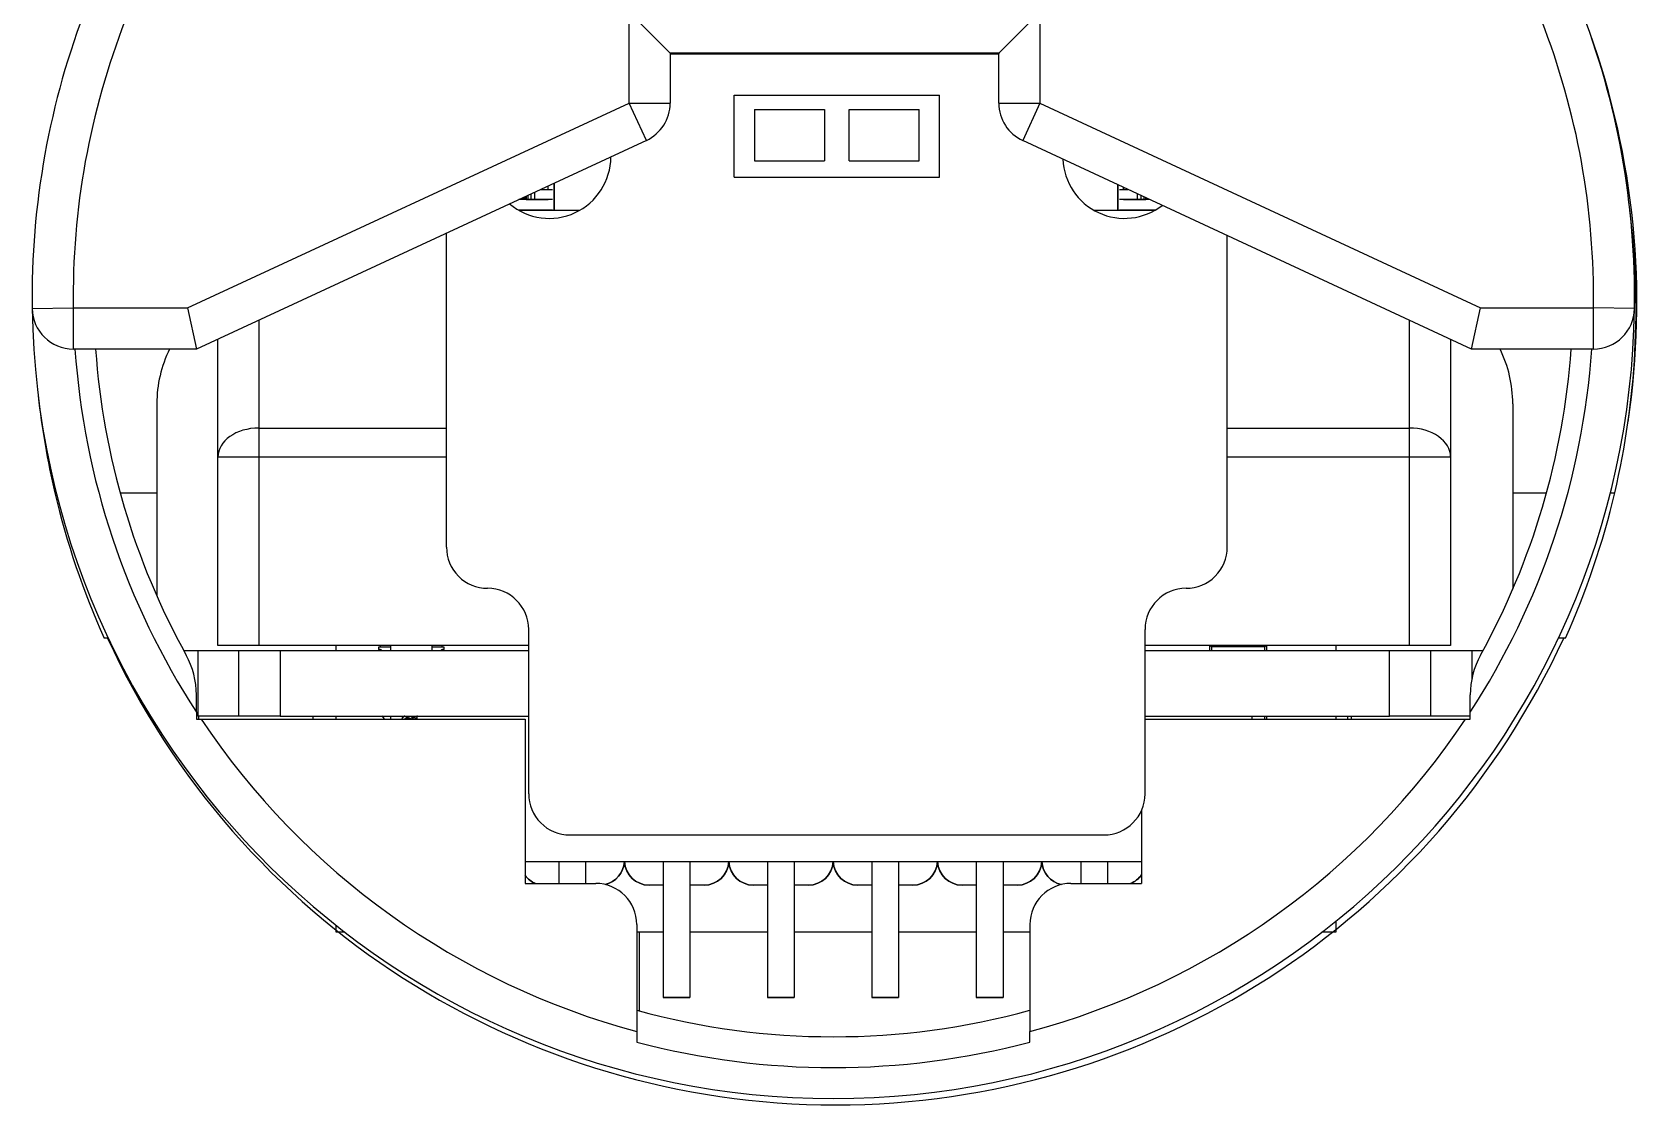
# Model space of a CAD drawing. Extents: x 0 to 11, y 0 to 8.5.
# Drawn here: x 7.573 to 8.085, y 2.932 to 3.275 of the extents above; entities that cross this region are included whole.
import ezdxf

# ---------------------------------------------------------------- set-up
doc = ezdxf.new("R2010")
doc.units = 0
doc.header["$LTSCALE"] = 0.5
doc.header["$MEASUREMENT"] = 0
doc.layers.add('TANGENT_LINES', color=7, linetype='CONTINUOUS')
doc.layers.add('VISIBLE', color=7, linetype='CONTINUOUS')

msp = doc.modelspace()

# ---------------------------------------------------------------- linework, layer by layer
at = {"layer": 'TANGENT_LINES'}
for p, q in [((7.76344225007445, 3.251951907779443), (7.76344225007445, 3.278409199028915)), ((7.894675883739795, 3.278408725708927), (7.894675788152711, 3.251906062350805)), ((7.622377543287059, 3.186546180307164), (7.76344225007445, 3.251951907779443)), ((7.76896249262875, 3.240046048347673), (7.76344225007445, 3.251951907779443)), ((7.76344225007445, 3.251951907779443), (7.776565609654503, 3.251951907779443)), ((7.881552428572745, 3.25190610968279), (7.894675788152711, 3.251906062350805)), ((7.894675788152711, 3.251906062350805), (7.889148068558152, 3.240003672559201)), ((7.894675788152711, 3.251906062350805), (8.035411498337666, 3.186545445158407)), ((7.57280574291647, 3.186354650194374), (7.585927704769915, 3.186546180307164)), ((7.585927704769915, 3.186546180307164), (7.622377543287059, 3.186546180307164)), ((7.585927704769915, 3.186546180307164), (7.585927704769915, 3.173422820727111)), ((8.035411498337666, 3.186545445158407), (8.071440282615903, 3.186545445158407)), ((8.071440282615903, 3.173422085578355), (8.071440282615903, 3.186545445158407)), ((8.08456224388927, 3.186353875307847), (8.071440282615903, 3.186545445158407)), ((7.645228099709639, 3.182675653111871), (7.645228099709639, 3.148216096915498)), ((8.012682167951109, 3.148216096915498), (8.012682167951109, 3.182631844399741)), ((7.645228099709639, 3.148216096915498), (7.705127718766082, 3.148216096915498)), ((7.645228099709639, 3.148216096915498), (7.645228099709639, 3.138936480364494)), ((7.95447155078708, 3.148216096915498), (8.012682167951109, 3.148216096915498)), ((8.012682167951109, 3.138936480364494), (8.012682167951109, 3.148216096915498)), ((7.645228099709639, 3.138936480364494), (7.632104740129587, 3.138936480364494)), ((7.645228099709639, 3.138936480364494), (7.645228099709639, 3.078755555986188)), ((7.705127718766082, 3.138936480364494), (7.645228099709639, 3.138936480364494)), ((8.012682167951109, 3.138936480364494), (7.95447155078708, 3.138936480364494)), ((8.012682167951109, 3.078755555986188), (8.012682167951109, 3.138936480364494)), ((8.025805527531162, 3.138936480364494), (8.012682167951109, 3.138936480364494)), ((7.625731393306766, 3.077228595005327), (7.625731393306766, 3.056231219677243)), ((7.651978112466871, 3.077228595005327), (7.651978112466871, 3.056231219677243)), ((8.006308821128288, 3.056231219677243), (8.006308821128288, 3.077228595005327)), ((8.032555540288394, 3.077228595005327), (8.032555540288394, 3.067912678328188)), ((7.769815989964518, 3.002273561591965), (7.769815989964518, 3.002273555763782)), ((7.787401291801788, 3.002273555763782), (7.787401291801788, 3.002273561591965)), ((7.803149034942786, 3.002273561591965), (7.803149034942786, 3.002273555763782)), ((7.820734336780056, 3.002273555763782), (7.820734336780056, 3.002273561591965)), ((7.836482880907353, 3.002273561591965), (7.836482880907353, 3.002273555763782)), ((7.854068182744623, 3.002273555763782), (7.854068182744623, 3.002273561591965)), ((7.869815925885607, 3.002273561591965), (7.869815925885607, 3.002273555763782)), ((7.887401227722878, 3.002273555763782), (7.887401227722878, 3.002273561591965))]:
    msp.add_line(p, q, dxfattribs=at)
for start, end in [(158.6672461663102, 180.8362383625339), (359.1635881263235, 21.33238132584906), (183.9363737585803, 213.0874999801975), (326.9125000198025, 356.0634523384882), (213.7200230573798, 255.017602600542), (284.9823973994584, 326.2799769426203)]:
    msp.add_arc((7.828683999058637, 3.190089487393778), 0.2427821522309712, start, end, dxfattribs=at)
for centre, major_axis, ratio, start_param, end_param in [((7.645228099709639, 3.138936480364494), (0.01312335958005217, 0), 0.7071067811865778, 1.570796326794897, 3.141592653589793), ((8.012682167951109, 3.138936480364494), (0.01312335958005306, 0), 0.7071067811865299, 0, 1.570796326794897)]:
    msp.add_ellipse(centre, major_axis=major_axis, ratio=ratio, start_param=start_param, end_param=end_param, dxfattribs=at)
at = {"layer": 'VISIBLE'}
for p, q in [((7.764754586032533, 3.279721530253807), (7.776565609654503, 3.267910464032973)), ((7.89336355251492, 3.279721066400199), (7.88155248629424, 3.267910085377093)), ((7.776565609654503, 3.267910464032973), (7.776565609654503, 3.251951907779443)), ((7.88155248629424, 3.267910085377092), (7.776565609654503, 3.267910464032973)), ((7.776565609654503, 3.267648542511889), (7.881552476831176, 3.267648542511889)), ((7.881552428572745, 3.25190610968279), (7.88155248629424, 3.267910085377092)), ((7.881552476831176, 3.267911009703489), (7.881552476831176, 3.267648542511889)), ((7.79699123582645, 3.254525182931836), (7.862608033726713, 3.254525182931836)), ((7.79699123582645, 3.228278463771731), (7.79699123582645, 3.254525182931836)), ((7.803552915616476, 3.249932007078818), (7.803552915616476, 3.233527807603752)), ((7.803552915616476, 3.249932007078818), (7.825862626902565, 3.249932007078818)), ((7.825862626902565, 3.249932007078818), (7.825862626902565, 3.233527807603752)), ((7.833736642650597, 3.249932007078818), (7.856046353936686, 3.249932007078818)), ((7.833736642650597, 3.233527807603752), (7.833736642650597, 3.249932007078818)), ((7.856046353936686, 3.233527807603752), (7.856046353936686, 3.249932007078818)), ((7.862608033726713, 3.228278463771731), (7.862608033726713, 3.254525182931836)), ((7.76896249262875, 3.240046048347673), (7.625271925567823, 3.173422820727112)), ((8.032512793854544, 3.173422085578355), (7.889148068558152, 3.240003672559201)), ((7.803552915616476, 3.233527807603752), (7.825862626902565, 3.233527807603752)), ((7.833736642650597, 3.233527807603752), (7.856046353936686, 3.233527807603752)), ((7.735267425704208, 3.224423073511392), (7.738955058075371, 3.224423073555367)), ((7.737642713086635, 3.224423073539717), (7.737642713073502, 3.225524393621025)), ((7.739465793186294, 3.22636967862344), (7.739465793289958, 3.217676637844809)), ((7.739479991489154, 3.217676637844809), (7.739479991385412, 3.226376261726778)), ((7.79699123582645, 3.228278463771731), (7.862608033726713, 3.228278463771731)), ((7.919532491391181, 3.22589250896901), (7.919532491489155, 3.217676637844809)), ((7.91954668968835, 3.217676637844809), (7.919546689590455, 3.225885915027313)), ((7.92005745807537, 3.224423082276671), (7.922696488513077, 3.224423082308141)), ((7.921369769723425, 3.225039238355661), (7.921369769730773, 3.22442308229232)), ((7.921369803064106, 3.22442308229232), (7.921369803056758, 3.225039222874961)), ((7.729092362884426, 3.221142232749711), (7.728191427015623, 3.221142232737255)), ((7.729092362884426, 3.221142232749711), (7.729092362879444, 3.221559958523676)), ((7.729768691447828, 3.221142232805077), (7.729092362884426, 3.221142232749711)), ((7.729768691447828, 3.221142232805077), (7.729768691439107, 3.221873543420015)), ((7.730022312435482, 3.221142232863532), (7.729768691447828, 3.221142232805077)), ((7.730022312435482, 3.221142232863532), (7.730022312425358, 3.221991136725143)), ((7.730346672015506, 3.221142233321102), (7.730022312435482, 3.221142232863532)), ((7.730346672015506, 3.221142233321102), (7.73034667200359, 3.222141528518101)), ((7.730687358114494, 3.221142233435562), (7.730346672015506, 3.221142233321102)), ((7.73055612478116, 3.221142232596481), (7.731474758114494, 3.2211422326648)), ((7.730687358114494, 3.221142233435562), (7.730687358100695, 3.222299490226088)), ((7.731212291447828, 3.221142233499185), (7.730687358114494, 3.221142233435562)), ((7.731212291447828, 3.221142233499185), (7.731212291431125, 3.222542879569413)), ((7.732130924781161, 3.221142233567504), (7.731212291447828, 3.221142233499185)), ((7.731474758114494, 3.2211422326648), (7.731999691447827, 3.221142232762845)), ((7.731999691447828, 3.221142232762845), (7.732393391447827, 3.221142233318233)), ((7.732130924781161, 3.221142233567504), (7.732130924759379, 3.222968810920231)), ((7.733312024781161, 3.221142233593061), (7.732130924781161, 3.221142233567504)), ((7.732393391447827, 3.221142233318233), (7.732655858114494, 3.221142233367253)), ((7.732655858114494, 3.221142233367253), (7.733312024781161, 3.221142233409497)), ((7.733312024781161, 3.221142233593061), (7.733312024752849, 3.223516436942712)), ((7.738955058114494, 3.221142233660354), (7.733312024781161, 3.221142233593061)), ((7.733312024781161, 3.221142233409497), (7.734755591447827, 3.221142233438184)), ((7.734755591447827, 3.221142233438184), (7.737642713125759, 3.221142233472613)), ((7.925700491447827, 3.22114224244895), (7.920057458114494, 3.221142242381658)), ((7.921369769769896, 3.221142242225215), (7.924256924781161, 3.221142242259645)), ((7.924256924781161, 3.221142242259645), (7.925700491447827, 3.221142242265386)), ((7.92570049142534, 3.223027960315754), (7.925700491447827, 3.22114224244895)), ((7.926881591447827, 3.221142242451562), (7.925700491447827, 3.22114224244895)), ((7.925700491447827, 3.221142242265386), (7.926356658114495, 3.221142242238793)), ((7.926356658114495, 3.221142242238793), (7.926619124781161, 3.221142242196031)), ((7.926619124781161, 3.221142242196031), (7.927012824781161, 3.221142241650033)), ((7.926881591431881, 3.222479432686967), (7.926881591447827, 3.221142242451562)), ((7.927800224781161, 3.221142242405153), (7.926881591447827, 3.221142242451562)), ((7.927012824781161, 3.221142241650033), (7.927537758114494, 3.221142241564507)), ((7.927537758114494, 3.221142241564507), (7.928456391447828, 3.221142241518098)), ((7.927800224770302, 3.222052800086798), (7.927800224781161, 3.221142242405153)), ((7.928325158114494, 3.221142242354049), (7.927800224781161, 3.221142242405153)), ((7.928325158106543, 3.22180901002956), (7.928325158114494, 3.221142242354049)), ((7.928665844213482, 3.221142242247715), (7.928325158114495, 3.221142242354049)), ((7.928665844207417, 3.22165078825491), (7.928665844213482, 3.221142242247715)), ((7.928990203793506, 3.22114224179788), (7.928665844213482, 3.221142242247715)), ((7.928990203789239, 3.221500148858326), (7.928990203793506, 3.22114224179788)), ((7.929243824781161, 3.221142241745474), (7.928990203793506, 3.22114224179788)), ((7.929243824778298, 3.221382361948692), (7.929243824781161, 3.221142241745474)), ((7.929760856180426, 3.221142241715479), (7.92924382478116, 3.221142241745474)), ((7.727975031202141, 3.217861405962609), (7.72909236292355, 3.217861405978057)), ((7.747575352463112, 3.217676637844809), (7.728296882969315, 3.217676637844809)), ((7.72909236292355, 3.217861405978057), (7.729768691486951, 3.217861406033423)), ((7.729092362925752, 3.217676637844809), (7.72909236292355, 3.217861405978057)), ((7.729768691489154, 3.217676637844809), (7.729768691486951, 3.217861406033423)), ((7.729768691486951, 3.217861406033423), (7.730022312474606, 3.217861406091878)), ((7.730022312474606, 3.217861406091878), (7.73034667205463, 3.217861406549449)), ((7.730022312476809, 3.217676637844809), (7.730022312474606, 3.217861406091878)), ((7.730346672056832, 3.217676637844809), (7.73034667205463, 3.217861406549449)), ((7.73034667205463, 3.217861406549449), (7.730687358153618, 3.217861406663908)), ((7.730687358153618, 3.217861406663908), (7.731212291486951, 3.217861406727532)), ((7.730687358155821, 3.217676637844809), (7.730687358153618, 3.217861406663908)), ((7.731212291489154, 3.217676637844809), (7.731212291486951, 3.217861406727532)), ((7.731212291486951, 3.217861406727532), (7.732130924820284, 3.21786140679585)), ((7.732130924822488, 3.217676637844809), (7.732130924820284, 3.21786140679585)), ((7.732130924820284, 3.21786140679585), (7.733312024820284, 3.217861406821408)), ((7.733312024822488, 3.217676637844809), (7.733312024820284, 3.217861406821408)), ((7.733312024820284, 3.217861406821408), (7.738955058153618, 3.2178614068887)), ((7.931302386583847, 3.217676637844809), (7.91202391709005, 3.217676637844809)), ((7.920057458153617, 3.217861415610005), (7.925700491486951, 3.217861415677297)), ((7.925700491486951, 3.217861415677297), (7.926881591486951, 3.217861415679909)), ((7.925700491486951, 3.217861415677297), (7.925700491489154, 3.217676637844809)), ((7.926881591486951, 3.217861415679909), (7.927800224820285, 3.217861415633499)), ((7.926881591486951, 3.217861415679909), (7.926881591489154, 3.217676637844809)), ((7.927800224820285, 3.217861415633499), (7.928325158153617, 3.217861415582395)), ((7.927800224820285, 3.217861415633499), (7.927800224822488, 3.217676637844809)), ((7.928325158153617, 3.217861415582395), (7.928665844252606, 3.217861415476061)), ((7.928325158153617, 3.217861415582395), (7.928325158155821, 3.217676637844809)), ((7.928665844252606, 3.217861415476061), (7.92899020383263, 3.217861415026226)), ((7.928665844252606, 3.217861415476061), (7.928665844254809, 3.217676637844809)), ((7.92899020383263, 3.217861415026226), (7.929243824820285, 3.21786141497382)), ((7.92899020383263, 3.217861415026226), (7.928990203834833, 3.217676637844809)), ((7.929243824820285, 3.21786141497382), (7.929920153383686, 3.217861414934584)), ((7.929243824820285, 3.21786141497382), (7.929243824822487, 3.217676637844809)), ((7.929920153383686, 3.217861414934584), (7.931624253672913, 3.217861414951667)), ((7.929920153383686, 3.217861414934584), (7.929920153385889, 3.217676637844809)), ((7.705127718766082, 3.110168227551259), (7.705127718766082, 3.210448568456343)), ((7.95447155078708, 3.110168227551259), (7.95447155078708, 3.209666076578563)), ((7.622377543287058, 3.186546180307164), (7.625271925567822, 3.173422820727111)), ((8.032512793854544, 3.173422085578355), (8.035411498337666, 3.186545445158407)), ((7.625271925567823, 3.173422820727112), (7.585927704769915, 3.173422820727112)), ((7.632104740129587, 3.138936480364494), (7.632104740129587, 3.176590907325618)), ((8.025805527531162, 3.176537080812996), (8.025805527531162, 3.138936480364494)), ((8.071440282615903, 3.173422085578355), (8.032512793854544, 3.173422085578355)), ((7.612608033726714, 3.155968752485642), (7.612608033726714, 3.094636416169741)), ((8.045678899868445, 3.155968752485642), (8.045678899868445, 3.096744296715499)), ((7.632104740129587, 3.078755555986188), (7.632104740129587, 3.138936480364494)), ((8.025805527531162, 3.138936480364494), (8.025805527531162, 3.078755555986188)), ((7.580035088362979, 3.127563685634366), (7.580534537867192, 3.127563685634366)), ((7.600888837313341, 3.127563685634366), (7.612608033726714, 3.127563685634366)), ((8.045678899868445, 3.127563685634366), (8.056479160803933, 3.127563685634366)), ((8.076833460250082, 3.127563685634366), (8.078251845232181, 3.127563685634366)), ((7.597117122417032, 3.081165602879343), (7.595765261498646, 3.081165602879343)), ((7.731374437926188, 3.031428070070944), (7.731374437926188, 3.083921508391154)), ((7.928224831626975, 3.031428070070944), (7.928224831626975, 3.083921508391154)), ((8.062521672096514, 3.081165602879343), (8.06025087570024, 3.081165602879343)), ((7.621168865708064, 3.077228595005327), (7.625731393306766, 3.077228595005327)), ((7.625731393306766, 3.077228595005327), (7.638854752886818, 3.077228595005327)), ((7.645228099709639, 3.078755555986188), (7.632104740129587, 3.078755555986188)), ((7.638854752886819, 3.056231219677243), (7.638854752886819, 3.077228595005327)), ((7.638854752886819, 3.077228595005327), (7.651978112466871, 3.077228595005327)), ((7.731374437926188, 3.078755555986188), (7.645228099709639, 3.078755555986188)), ((7.651978112466871, 3.077228595005327), (7.731374437926188, 3.077228595005327)), ((7.669846626687759, 3.077228595005327), (7.669846626687759, 3.078755555986188)), ((7.687358422211775, 3.078214752766303), (7.68342141433776, 3.07821475259421)), ((7.68342141433776, 3.07821475259421), (7.683421414366442, 3.077558584615208)), ((7.683421414366443, 3.077558584098932), (7.683421414366443, 3.077558584615208)), ((7.684077582316762, 3.07821475216398), (7.684077582293123, 3.078755555986188)), ((7.687358422254882, 3.077228595005327), (7.687358422188137, 3.078755555986188)), ((7.70048178176819, 3.078755555986188), (7.700481781834934, 3.077228595005327)), ((7.704418789665844, 3.078214753512035), (7.700481781791829, 3.078214753339942)), ((7.703762621686841, 3.078214753024441), (7.703762621663202, 3.078755555986188)), ((7.704418789694525, 3.077558585533033), (7.704418789665844, 3.078214753512035)), ((7.704418789694525, 3.077558585533033), (7.704418789694525, 3.077558585016756)), ((8.012682167951109, 3.078755555986188), (7.928224831626975, 3.078755555986188)), ((7.928224831626975, 3.077228595005327), (8.006308821128288, 3.077228595005327)), ((7.948793302619214, 3.078755555986188), (7.94879330268596, 3.077228595005327)), ((7.949424782175755, 3.078362152019637), (7.949031377978257, 3.078755555986188)), ((7.966534525878139, 3.078362152767531), (7.949424782175751, 3.07836215201964)), ((7.949424782175751, 3.07836215201964), (7.9494247822253, 3.077228595005327)), ((7.966534525878136, 3.078362152767528), (7.966927929652066, 3.078755555986188)), ((7.966534525927689, 3.077228595005327), (7.966534525878139, 3.078362152767531)), ((7.967166006098034, 3.077228595005327), (7.967166006031288, 3.078755555986188)), ((7.989190469547103, 3.078755555986188), (7.989190469547103, 3.077228595005327)), ((8.006308821128288, 3.077228595005327), (8.01943218070834, 3.077228595005327)), ((8.025805527531162, 3.078755555986188), (8.012682167951109, 3.078755555986188)), ((8.01943218070834, 3.077228595005327), (8.01943218070834, 3.056231219677243)), ((8.01943218070834, 3.077228595005327), (8.032555540288394, 3.077228595005327)), ((8.032555540288394, 3.077228595005327), (8.036199132409209, 3.077228595005327)), ((7.625271925567823, 3.057550052507136), (7.625271925567823, 3.06302310464419)), ((8.03209607254945, 3.057550052507136), (8.03209607254945, 3.06302310464419)), ((7.625271925567823, 3.057550052507136), (7.625271925567823, 3.055312584506639)), ((7.625271925567823, 3.055312584506639), (7.626747474650462, 3.055312584506639)), ((7.638854752886818, 3.056231219677243), (7.625731393306766, 3.056231219677243)), ((7.626004118643386, 3.055484152055851), (7.626004118643386, 3.056231219677243)), ((7.626747474650462, 3.055312584506639), (7.730258802208242, 3.055312584506639)), ((7.651978112466871, 3.056231219677243), (7.638854752886819, 3.056231219677243)), ((7.651978112466871, 3.056231219677243), (7.731374437926188, 3.056231219677243)), ((7.662476800130913, 3.056231219677243), (7.662476800130913, 3.055312584506639)), ((7.669846626687759, 3.055312584506639), (7.669846626687759, 3.056231219677243)), ((7.687358423212861, 3.055312584506639), (7.687358423172706, 3.056231219677243)), ((7.695810133464247, 3.055312584506639), (7.695810133464247, 3.056231219677243)), ((7.730258802208242, 3.055312584506639), (7.730258802208242, 3.002819146186429)), ((7.928224831626975, 3.056231219677243), (8.006308821128288, 3.056231219677243)), ((7.928224831626975, 3.055312584506639), (8.03062052346681, 3.055312584506639)), ((7.962476800130913, 3.055312584506639), (7.962476800130913, 3.056231219677243)), ((7.966534526885669, 3.055312584506639), (7.966534526845513, 3.056231219677243)), ((7.967166007056013, 3.055312584506639), (7.967166007015858, 3.056231219677243)), ((7.989190469547103, 3.056231219677243), (7.989190469547103, 3.055312584506639)), ((7.993021419553485, 3.055312584506639), (7.993021419553485, 3.056231219677243)), ((7.99416971351674, 3.055312584506639), (7.99416971351674, 3.056231219677243)), ((8.01943218070834, 3.056231219677243), (8.006308821128288, 3.056231219677243)), ((8.032083646556918, 3.056231219677243), (8.01943218070834, 3.056231219677243)), ((8.03062052346681, 3.055312584506639), (8.03209607254945, 3.055312584506639)), ((8.03209607254945, 3.055312584506639), (8.03209607254945, 3.057550052507136)), ((7.92710919590903, 3.026133059748128), (7.92710919590903, 3.002819146186429)), ((7.74449779750624, 3.018304710490891), (7.915101472046922, 3.018304710490891)), ((7.730258802208242, 3.009774526763857), (7.92710919590903, 3.009774526763857)), ((7.741009703055069, 3.009774526763857), (7.741009703055069, 3.002819146186429)), ((7.749539886782103, 3.009774526763857), (7.749539886782103, 3.002819146186429)), ((7.774343549019636, 3.009774526763857), (7.774343549019636, 2.966446794618769)), ((7.78287373274667, 3.009774526763857), (7.78287373274667, 2.966446794618769)), ((7.807676593997904, 3.009774526763857), (7.807676593997904, 2.966446794618769)), ((7.816206777724938, 3.009774526763857), (7.816206777724938, 2.966446794618769)), ((7.841010439962471, 3.009774526763857), (7.841010439962471, 2.966446794618769)), ((7.849540623689505, 3.009774526763857), (7.849540623689505, 2.966446794618769)), ((7.874343484940725, 3.009774526763857), (7.874343484940725, 2.966446794618769)), ((7.882873668667759, 3.009774526763857), (7.882873668667759, 2.966446794618769)), ((7.907676529918993, 3.009774526763857), (7.907676529918993, 3.002819146186429)), ((7.916206713646027, 3.009774526763857), (7.916206713646027, 3.002819146186429)), ((7.730258802208242, 3.002819146186429), (7.75279604444122, 3.002819146186429)), ((7.774343549019636, 3.002273561591965), (7.769815989964518, 3.002273561591965)), ((7.774343549019636, 3.002273555763782), (7.769815989964518, 3.002273555763782)), ((7.787401291801788, 3.002273561591965), (7.78287373274667, 3.002273561591965)), ((7.787401291801788, 3.002273555763782), (7.78287373274667, 3.002273555763782)), ((7.807676593997904, 3.002273561591965), (7.803149034942786, 3.002273561591965)), ((7.807676593997904, 3.002273555763782), (7.803149034942786, 3.002273555763782)), ((7.820734336780056, 3.002273561591965), (7.816206777724938, 3.002273561591965)), ((7.820734336780056, 3.002273555763782), (7.816206777724938, 3.002273555763782)), ((7.841010439962471, 3.002273561591965), (7.836482880907353, 3.002273561591965)), ((7.841010439962471, 3.002273555763782), (7.836482880907353, 3.002273555763782)), ((7.854068182744623, 3.002273561591965), (7.849540623689505, 3.002273561591965)), ((7.854068182744623, 3.002273555763782), (7.849540623689505, 3.002273555763782)), ((7.874343484940725, 3.002273561591965), (7.869815925885607, 3.002273561591965)), ((7.874343484940725, 3.002273555763782), (7.869815925885607, 3.002273555763782)), ((7.887401227722878, 3.002273561591965), (7.882873668667759, 3.002273561591965)), ((7.887401227722878, 3.002273555763782), (7.882873668667759, 3.002273555763782)), ((7.904571953676053, 3.002819146186429), (7.92710919590903, 3.002819146186429)), ((7.669846626687759, 2.987211272619786), (7.669846626687759, 2.989444726401677)), ((7.765919404021273, 2.989695786606376), (7.765919404021273, 2.955560642575708)), ((7.891448594096, 2.989695786606376), (7.891448594096, 2.955560642575708)), ((7.989190469547103, 2.990777410723556), (7.989190469547103, 2.987211272619786)), ((7.672709446822125, 2.987211272619786), (7.669846626687759, 2.987211272619786)), ((7.774343549019636, 2.987211272619786), (7.765919404021273, 2.987211272619786)), ((7.766651597096836, 2.987211272619786), (7.766651597096836, 2.962159470267747)), ((7.807676593997904, 2.987211272619786), (7.78287373274667, 2.987211272619786)), ((7.841010439962471, 2.987211272619786), (7.816206777724938, 2.987211272619786)), ((7.874343484940725, 2.987211272619786), (7.849540623689505, 2.987211272619786)), ((7.891448594096, 2.987211272619786), (7.882873668667759, 2.987211272619786)), ((7.989190469547103, 2.987211272619786), (7.984658551295147, 2.987211272619786)), ((7.774343549019636, 2.966446794618769), (7.774343549019636, 2.966446793127306)), ((7.78287373274667, 2.966446794618769), (7.774343549019636, 2.966446794618769)), ((7.774343549019636, 2.966446793127306), (7.78287373274667, 2.966446793127306)), ((7.781889480778166, 2.966446793873037), (7.77532780098814, 2.966446793873037)), ((7.78287373274667, 2.966446793127306), (7.78287373274667, 2.966446794618769)), ((7.807676593997904, 2.966446794618769), (7.807676593997904, 2.966446793127306)), ((7.816206777724938, 2.966446794618769), (7.807676593997904, 2.966446794618769)), ((7.807676593997904, 2.966446793127306), (7.816206777724938, 2.966446793127306)), ((7.815222525756434, 2.966446793873037), (7.808660845966408, 2.966446793873037)), ((7.816206777724938, 2.966446793127306), (7.816206777724938, 2.966446794618769)), ((7.841010439962471, 2.966446794618769), (7.841010439962471, 2.966446793127306)), ((7.849540623689505, 2.966446794618769), (7.841010439962471, 2.966446794618769)), ((7.841010439962471, 2.966446793127306), (7.849540623689505, 2.966446793127306)), ((7.848556371721001, 2.966446793873037), (7.841994691930974, 2.966446793873037)), ((7.849540623689505, 2.966446793127306), (7.849540623689505, 2.966446794618769)), ((7.874343484940725, 2.966446794618769), (7.874343484940725, 2.966446793127306)), ((7.882873668667759, 2.966446794618769), (7.874343484940725, 2.966446794618769)), ((7.874343484940725, 2.966446793127306), (7.882873668667759, 2.966446793127306)), ((7.881889416699256, 2.966446793873037), (7.875327736909229, 2.966446793873037)), ((7.882873668667759, 2.966446793127306), (7.882873668667759, 2.966446794618769)), ((7.765919404021273, 2.955560642575708), (7.765919404021273, 2.952165966690616)), ((7.891448594096, 2.952165966690616), (7.891448594096, 2.955560642575708))]:
    msp.add_line(p, q, dxfattribs=at)
for centre, radius, start, end in [((7.828683999058637, 3.190089487393778), 0.2559055118110237, 158.6672461663103, 180.8362383625338), ((7.828683999058637, 3.190089487393778), 0.2559055118110237, 359.1635881263235, 21.33238132584903), ((7.829416192134199, 3.188023586942492), 0.2559055118110237, 351.4955086549164, 19.76062987862372), ((7.76344225007445, 3.251951907779443), 0.0131233595800525, 294.8751567471531, 2.13276e-11), ((7.894675788152711, 3.251906062350805), 0.0131233595800525, 179.9997933514692, 245.0888554880994), ((7.737936117716214, 3.234840143561757), 0.0196850393700787, 229.9034841112513, 359.8468293830533), ((7.921663151836949, 3.234840143561757), 0.0196850393700787, 182.3367591054659, 307.8409518707297), ((7.829143466797579, 3.186152479519763), 0.2559055118110236, 346.7649160547423, 7.100313372607795), ((7.585927704769915, 3.186546180307164), 0.0131233595800525, 180.8362383625328, 270), ((7.828683999058637, 3.190089487393778), 0.2559055118110237, 180.8362383625338, 359.1635881263236), ((8.071440282615903, 3.186545445158407), 0.0131233595800525, 270, 359.1635881263237), ((7.828683999058637, 3.190089487393778), 0.236220472440945, 184.0458971055575, 208.9550243718599), ((7.651978112466871, 3.155968752485642), 0.0393700787401575, 153.6832448717838, 180), ((7.828683999058637, 3.190089487393778), 0.236220472440945, 331.0449756281399, 355.9539241370337), ((8.006308821128288, 3.155968752485642), 0.0393700787401575, 0, 26.31556155680193), ((7.829143466797579, 3.186152479519763), 0.2559055118110236, 186.2128484276731, 193.2350839452577), ((7.829143466797579, 3.186152479519763), 0.2559055118110236, 193.2350839452577, 204.2209431090037), ((7.829143466797579, 3.186152479519763), 0.2559055118110236, 335.7790568909965, 346.7649160547423), ((7.718251078346135, 3.110168227551259), 0.0131233595800525, 179.9999999999961, 270), ((7.941348191207028, 3.110168227551259), 0.0131233595800525, 270, 3.8777e-12), ((7.718251078346135, 3.083921508391154), 0.0131233595800525, 0, 90), ((7.941348191207028, 3.083921508391154), 0.0131233595800525, 90, 180), ((7.829416192134199, 3.188023586942492), 0.2559055118110237, 204.6811478181777, 335.3188521818223), ((7.599025206407718, 3.06302310464419), 0.026246719160105, 1.06638e-11, 28.95502437185899), ((8.058342791709554, 3.06302310464419), 0.026246719160105, 151.0449756281402, 179.9999999999893), ((7.74449779750624, 3.031428070070944), 0.0131233595800525, 179.9999999999961, 270.0000000000039), ((7.915101472046922, 3.031428070070944), 0.0131233595800525, 270.0000000000039, 3.8777e-12), ((7.75279604444122, 2.989695786606376), 0.0131233595800525, 2.13276e-11, 89.99999999999226), ((7.904571953676053, 2.989695786606376), 0.0131233595800525, 89.99999999999612, 179.9999999999787), ((7.828683999058636, 3.190089487393778), 0.2362204724409448, 254.5912437689573, 285.4087562310436), ((7.828683999058637, 3.190089487393778), 0.2460629921259843, 255.2219520827921, 284.7780479172083)]:
    msp.add_arc(centre, radius, start, end, dxfattribs=at)
at = {"layer": 'VISIBLE', "extrusion": (0, 0, -1)}
for centre, major_axis, ratio, start_param, end_param in [((7.683421414452488, 3.0755900806782), (-0.001968503937008315, 0), 0.9999999999997744, 1.570796283083611, 2.1582308430712), ((7.704418789780572, 3.075590081596025), (-0.001968503937008315, 0), 0.9999999999997744, 0.9833609692492075, 1.57079628308316), ((7.683421415370312, 3.054592705350116), (-0.001968503937008315, 0), 0.9999999999997744, 2.1582308430712, 2.772805337022111), ((7.692613695552071, 3.054457052125656), (-0.001984679409046564, 0), 0.9999999999997763, 0.4456763926975308, 0.8661392442871252), ((7.692542257447805, 3.054302104145529), (0, 0.001330180466924347), 1, 5.575173876972674, 5.86347052542656), ((7.692753887239564, 3.053912970340483), (0, 0.001772808600456699), 1, 5.843897983774872, 6.284718358682564), ((7.692826548239514, 3.054332515027059), (0, 0.001351418068486598), 0.9999999999996714, 6.23147738585939, 7.028307200271964), ((7.6941043334371, 3.051630787079103), (0, 0.004173951202089743), 0.9999999999998936, 6.250216878075436, 6.601939556885317), ((7.692937994447591, 3.054212127321117), (-0.001894076999241712, 0), 0.9999999999997655, 2.144972595247922, 2.521636860261489), ((7.694872166315075, 3.054029654846333), (0, 0.001638775355910838), 1, 0.3324828116758121, 0.6093792926800917), ((7.754067445837221, 3.010147571511814), (0, 0.007874015748031482), 1, 1.618190750933661, 2.918562793472946), ((7.769815989964518, 3.010147571511814), (0, 0.007874015748031482), 1, 3.141592653589793, 4.664994556245925), ((7.787401291801788, 3.010147571511814), (0, 0.007874015748031482), 1, 1.618190750933661, 3.141592653589793), ((7.803149034942786, 3.010147571511814), (0, 0.007874015748031482), 1, 3.141592653589793, 4.664994556245925), ((7.820734336780056, 3.010147571511814), (0, 0.007874015748031482), 1, 1.618190750933661, 3.141592653589793), ((7.836482880907353, 3.010147571511814), (0, 0.007874015748031482), 1, 3.141592653589793, 4.664994556245925), ((7.854068182744623, 3.010147571511814), (0, 0.007874015748031482), 1, 1.618190750933661, 3.141592653589793), ((7.869815925885607, 3.010147571511814), (0, 0.007874015748031482), 1, 3.141592653589793, 4.664994556245925), ((7.887401227722878, 3.010147571511814), (0, 0.007874015748031482), 1, 1.618190750933661, 3.141592653589793), ((7.903148970863874, 3.010147571511814), (0, 0.007874015748031482), 1, 3.354389527215812, 4.664994556245925), ((7.736482143999951, 3.010147571511814), (0, 0.007874015748031482), 1, 3.516039686419966, 4.052996241027094), ((7.920734272701145, 3.010147571511814), (0, 0.007874015748031482), 1, 2.198096334574092, 2.767145620759619)]:
    msp.add_ellipse(centre, major_axis=major_axis, ratio=ratio, start_param=start_param, end_param=end_param, dxfattribs=at)
at = {"layer": 'VISIBLE'}
for centre, major_axis, ratio, start_param, end_param in [((7.683421414452488, 3.075590080161924), (0.001968503937008315, 0), 0.9999999999997744, 0.9833622837322089, 1.570796370506182), ((7.704418789780572, 3.075590081079748), (0.001968503937008315, 0), 0.9999999999997744, 1.570796370506633, 2.158231211126721), ((7.683421415370312, 3.05459270483384), (0.001968503937008315, 0), 0.9999999999997744, 0.3743835775876222, 0.9833622837322089), ((7.692613695552071, 3.054457052125656), (0.001984679409046564, 0), 0.9999999999997763, 2.275453409302667, 2.695916260892262), ((7.692542257447805, 3.054302104145529), (0, 0.001330180466924347), 1, 0.419718265729479, 0.7080114302069122), ((7.692753887239564, 3.053912970340483), (0, 0.001772808600456699), 1, 6.281652255676608, 6.722467947318695), ((7.692826548239514, 3.054332515027059), (0, 0.001351418068486598), 0.9999999999996714, 5.538063414087206, 6.334893228499783), ((7.6941043334371, 3.051630787079103), (0, 0.004173951202089743), 0.9999999999998936, 5.964431049294976, 6.316153736283736), ((7.692937994447591, 3.054212127321117), (0.001894076999241712, 0), 0.9999999999997655, 0.6199557933283045, 0.9966200583418711), ((7.694872166315075, 3.054029654846333), (0, 0.001638775355910838), 1, 5.673806014499495, 5.950702495214196), ((7.754067445837221, 3.010147577339996), (0, 0.007874015748031482), 1, 3.36462087337257, 4.664993815234666), ((7.769815989964518, 3.010147577339996), (0, 0.007874015748031482), 1, 1.61819149194492, 3.141592653589793), ((7.787401291801788, 3.010147577339996), (0, 0.007874015748031482), 1, 3.141592653589793, 4.664993815234666), ((7.803149034942786, 3.010147577339996), (0, 0.007874015748031482), 1, 1.61819149194492, 3.141592653589793), ((7.820734336780056, 3.010147577339996), (0, 0.007874015748031482), 1, 3.141592653589793, 4.664993815234666), ((7.836482880907353, 3.010147577339996), (0, 0.007874015748031482), 1, 1.61819149194492, 3.141592653589793), ((7.854068182744623, 3.010147577339996), (0, 0.007874015748031482), 1, 3.141592653589793, 4.664993815234666), ((7.869815925885607, 3.010147577339996), (0, 0.007874015748031482), 1, 1.61819149194492, 3.141592653589793), ((7.887401227722878, 3.010147577339996), (0, 0.007874015748031482), 1, 3.141592653589793, 4.664993815234666), ((7.903148970863874, 3.010147577339996), (0, 0.007874015748031482), 1, 1.61819149194492, 2.928797433374301), ((7.736482143999951, 3.010147577339996), (0, 0.007874015748031482), 1, 2.230189066152335, 2.767147644450777), ((7.920734272701145, 3.010147577339996), (0, 0.007874015748031482), 1, 3.516037662728934, 4.085088972605606)]:
    msp.add_ellipse(centre, major_axis=major_axis, ratio=ratio, start_param=start_param, end_param=end_param, dxfattribs=at)
for points in [[(7.6913317719137, 3.055964699459644), (7.691547702616605, 3.056149782935648), (7.691849386690252, 3.056278296130573)], [(7.691803481179064, 3.056258190137497), (7.691531092565032, 3.056135545747326), (7.6913317719137, 3.055964699459644)], [(7.695884840776286, 3.056166579403738), (7.695760145950193, 3.056228588998908), (7.695621322131418, 3.056281072917467)], [(7.695682025314787, 3.056257396454492), (7.695773169284519, 3.056220730369126), (7.695857939284021, 3.056179766993748)]]:
    msp.add_open_spline(points, degree=2, dxfattribs=at)

doc.saveas('drawing.dxf')
